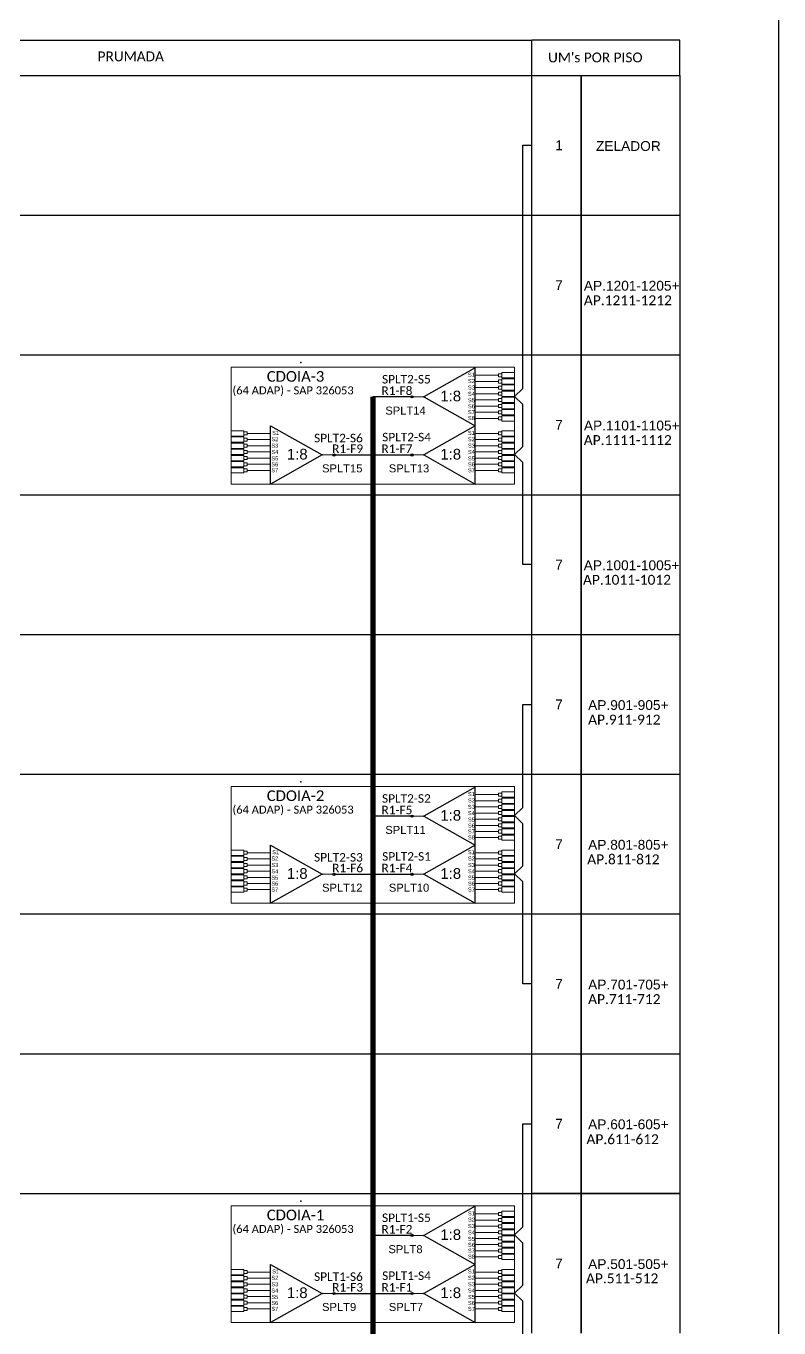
# Model space of a CAD drawing. Header units: millimetres. Extents: x 35553 to 36391, y 58449 to 59043.
# Drawn here: x 36250.1 to 36391.2, y 58652.7 to 58896.7 of the extents above; entities that cross this region are included whole.
import ezdxf
from ezdxf.enums import TextEntityAlignment as Align

# ---------------------------------------------------------------- set-up
doc = ezdxf.new("R2010")
doc.units = ezdxf.units.MM
doc.styles.add('ARIAL', font='arial.ttf')
doc.styles.add('WMF-Calibri0', font='calibri.ttf')

# ---------------------------------------------------------------- blocks, each defined once
blk = doc.blocks.new('LEG_64ADAP_ESQ')
blk.add_point((0, 0))
at = {"color": 1, "style": 'WMF-Calibri0', "flags": 4}
blk.add_attdef('CDO', (-4.08, -3.61), '', height=2, dxfattribs=at)
blk.add_attdef('MODELO', text='', height=1.5, dxfattribs=at).set_placement((-1.47, -5.97), align=Align.CENTER)
blk = doc.blocks.new('SPLITTER_')
blk.add_point((0, 0))
at = {"style": 'ARIAL', "flags": 4}
blk.add_attdef('SPLT', (0, -3.26), '', height=1.5, dxfattribs=at)

msp = doc.modelspace()

# ---------------------------------------------------------------- hatches: boundary and pattern name
h = msp.add_hatch(color=3)
h.dxf.hatch_style = 1
edge = h.paths.add_edge_path()
edge.add_arc((36322.43, 58827.25), 0.205, 0, 360)
h = msp.add_hatch(color=3)
h.dxf.hatch_style = 1
edge = h.paths.add_edge_path()
edge.add_arc((36307.82, 58816.35), 0.205, 0, 360)
h = msp.add_hatch(color=3)
h.dxf.hatch_style = 1
edge = h.paths.add_edge_path()
edge.add_arc((36322.43, 58816.35), 0.205, 0, 360)
h = msp.add_hatch(color=3)
h.dxf.hatch_style = 1
edge = h.paths.add_edge_path()
edge.add_arc((36322.43, 58748.66), 0.205, 0, 360)
h = msp.add_hatch(color=3)
h.dxf.hatch_style = 1
edge = h.paths.add_edge_path()
edge.add_arc((36307.82, 58737.77), 0.205, 0, 360)
h = msp.add_hatch(color=3)
h.dxf.hatch_style = 1
edge = h.paths.add_edge_path()
edge.add_arc((36322.43, 58737.77), 0.205, 0, 360)
h = msp.add_hatch(color=3)
h.dxf.hatch_style = 1
edge = h.paths.add_edge_path()
edge.add_arc((36322.43, 58670.08), 0.205, 0, 360)
h = msp.add_hatch(color=3)
h.dxf.hatch_style = 1
edge = h.paths.add_edge_path()
edge.add_arc((36307.82, 58659.18), 0.205, 0, 360)
h = msp.add_hatch(color=3)
h.dxf.hatch_style = 1
edge = h.paths.add_edge_path()
edge.add_arc((36322.43, 58659.18), 0.205, 0, 360)

# ---------------------------------------------------------------- linework, layer by layer
at = {"color": 0}
for p, q in [((36163.07, 58894.07), (36344.88, 58894.07)), ((36190.85, 58887.49), (36257.18, 58887.49)), ((36257.18, 58887.49), (36281.43, 58887.49)), ((36260.04, 58887.49), (36260.05, 58887.49)), ((36281.42, 58887.49), (36281.43, 58887.49)), ((36281.42, 58887.49), (36281.43, 58887.49)), ((36344.88, 58887.49), (36344.9, 58887.49)), ((36344.88, 58887.49), (36344.9, 58887.49)), ((36344.9, 58887.49), (36354.16, 58887.49)), ((36344.9, 58861.29), (36344.9, 58887.49)), ((36354.16, 58887.49), (36372.67, 58887.49)), ((36354.16, 58861.29), (36354.16, 58887.49)), ((36354.16, 58887.49), (36354.16, 58861.29)), ((36372.67, 58887.49), (36372.67, 58861.29)), ((36344.88, 58861.29), (36344.9, 58861.29)), ((36344.88, 58861.29), (36344.9, 58861.29)), ((36344.9, 58861.29), (36354.16, 58861.29)), ((36344.9, 58835.1), (36344.9, 58861.29)), ((36354.16, 58861.29), (36372.67, 58861.29)), ((36354.16, 58835.1), (36354.16, 58861.29)), ((36354.16, 58861.29), (36354.16, 58835.1)), ((36372.67, 58861.29), (36372.67, 58835.1)), ((36344.88, 58835.1), (36344.9, 58835.1)), ((36344.88, 58835.1), (36344.9, 58835.1)), ((36344.9, 58835.1), (36354.16, 58835.1)), ((36344.9, 58808.9), (36344.9, 58835.1)), ((36354.16, 58835.1), (36372.67, 58835.1)), ((36354.16, 58808.9), (36354.16, 58835.1)), ((36354.16, 58835.1), (36354.16, 58808.9)), ((36372.67, 58835.1), (36372.67, 58808.9)), ((36344.88, 58808.9), (36344.9, 58808.9)), ((36344.88, 58808.9), (36344.9, 58808.9)), ((36344.9, 58808.9), (36354.16, 58808.9)), ((36344.9, 58782.71), (36344.9, 58808.9)), ((36354.16, 58808.9), (36372.67, 58808.9)), ((36354.16, 58782.71), (36354.16, 58808.9)), ((36354.16, 58808.9), (36354.16, 58782.71)), ((36372.67, 58808.9), (36372.67, 58782.71)), ((36344.88, 58782.71), (36344.9, 58782.71)), ((36344.88, 58782.71), (36344.9, 58782.71)), ((36344.9, 58782.71), (36354.16, 58782.71)), ((36344.9, 58756.51), (36344.9, 58782.71)), ((36354.16, 58782.71), (36372.67, 58782.71)), ((36354.16, 58756.51), (36354.16, 58782.71)), ((36354.16, 58782.71), (36354.16, 58756.51)), ((36372.67, 58782.71), (36372.67, 58756.51)), ((36344.88, 58756.51), (36344.9, 58756.51)), ((36344.88, 58756.51), (36344.9, 58756.51)), ((36344.9, 58756.51), (36354.16, 58756.51)), ((36344.9, 58730.32), (36344.9, 58756.51)), ((36354.16, 58756.51), (36372.67, 58756.51)), ((36354.16, 58730.32), (36354.16, 58756.51)), ((36354.16, 58756.51), (36354.16, 58730.32)), ((36372.67, 58756.51), (36372.67, 58730.32)), ((36344.88, 58730.32), (36344.9, 58730.32)), ((36344.88, 58730.32), (36344.9, 58730.32)), ((36344.9, 58730.32), (36354.16, 58730.32)), ((36344.9, 58704.12), (36344.9, 58730.32)), ((36354.16, 58730.32), (36372.67, 58730.32)), ((36354.16, 58704.12), (36354.16, 58730.32)), ((36354.16, 58730.32), (36354.16, 58704.12)), ((36372.67, 58730.32), (36372.67, 58704.12)), ((36344.88, 58704.12), (36344.9, 58704.12)), ((36344.88, 58704.12), (36344.9, 58704.12)), ((36344.9, 58704.12), (36354.16, 58704.12)), ((36344.9, 58677.93), (36344.9, 58704.12)), ((36354.16, 58704.12), (36372.67, 58704.12)), ((36354.16, 58677.93), (36354.16, 58704.12)), ((36354.16, 58704.12), (36354.16, 58677.93)), ((36372.67, 58704.12), (36372.67, 58677.93)), ((36185.12, 58677.93), (36344.9, 58677.93)), ((36344.88, 58677.93), (36344.9, 58677.93)), ((36344.88, 58677.93), (36344.9, 58677.93)), ((36344.9, 58677.93), (36354.16, 58677.93)), ((36344.9, 58651.73), (36344.9, 58677.93)), ((36354.16, 58677.93), (36344.9, 58677.93)), ((36354.16, 58677.93), (36372.67, 58677.93)), ((36354.16, 58651.73), (36354.16, 58677.93)), ((36354.16, 58677.93), (36354.16, 58651.73)), ((36372.67, 58677.93), (36354.16, 58677.93)), ((36372.67, 58677.93), (36372.67, 58651.73))]:
    msp.add_line(p, q, dxfattribs=at)
for p, q in [((36372.67, 58894.07), (36344.88, 58894.07)), ((36344.88, 58887.49), (36344.88, 58894.07)), ((36344.88, 58887.49), (36344.88, 58894.07)), ((36372.67, 58887.49), (36372.67, 58894.07)), ((36281.42, 58887.49), (36309.2, 58887.49)), ((36309.2, 58887.49), (36344.9, 58887.49)), ((36190.85, 58861.29), (36309.2, 58861.29)), ((36309.2, 58861.29), (36344.9, 58861.29)), ((36190.85, 58835.1), (36309.2, 58835.1)), ((36309.2, 58835.1), (36344.9, 58835.1)), ((36190.85, 58808.9), (36309.2, 58808.9)), ((36309.2, 58808.9), (36344.9, 58808.9)), ((36190.85, 58782.71), (36309.2, 58782.71)), ((36309.2, 58782.71), (36344.9, 58782.71)), ((36190.85, 58756.51), (36309.2, 58756.51)), ((36309.2, 58756.51), (36344.9, 58756.51)), ((36190.85, 58730.32), (36309.2, 58730.32)), ((36309.2, 58730.32), (36344.9, 58730.32)), ((36190.85, 58704.12), (36309.2, 58704.12)), ((36309.2, 58704.12), (36344.9, 58704.12)), ((36185.12, 58677.93), (36344.9, 58677.93)), ((36344.88, 58677.93), (36372.67, 58677.93))]:
    msp.add_line(p, q)
msp.add_lwpolyline([(35552.65, 58448.6), (36391.22, 58448.6), (36391.22, 59042.6), (35552.65, 59042.6), (35552.65, 58448.6)])
at = {"color": 3}
for points in [[(36343.25, 58819.1), (36343.25, 58819.1), (36343.25, 58825.82), (36341.68, 58827.33), (36343.25, 58828.84), (36343.25, 58874.39), (36344.9, 58874.39)], [(36344.9, 58795.8), (36343.25, 58795.8), (36343.25, 58814.93), (36341.68, 58816.43), (36343.25, 58817.94), (36343.25, 58819.1)], [(36343.25, 58740.52), (36343.25, 58740.52), (36343.25, 58747.24), (36341.68, 58748.75), (36343.25, 58750.25), (36343.25, 58769.61), (36344.9, 58769.61)], [(36344.9, 58717.22), (36343.25, 58717.22), (36343.25, 58736.34), (36341.68, 58737.85), (36343.25, 58739.36), (36343.25, 58740.52)], [(36343.25, 58661.93), (36343.25, 58661.93), (36343.25, 58668.65), (36341.68, 58670.16), (36343.25, 58671.67), (36343.25, 58691.02), (36344.9, 58691.02)], [(36344.9, 58638.63), (36343.25, 58638.63), (36343.25, 58657.76), (36341.68, 58659.26), (36343.25, 58660.77), (36343.25, 58661.93)]]:
    msp.add_lwpolyline(points, dxfattribs=at)
at = {"color": 1, "lineweight": 0}
for points in [[(36288.55, 58832.78), (36341.68, 58832.78), (36341.68, 58810.9), (36288.55, 58810.9)], [(36288.55, 58754.2), (36341.68, 58754.2), (36341.68, 58732.32), (36288.55, 58732.32)], [(36288.55, 58675.61), (36341.68, 58675.61), (36341.68, 58653.73), (36288.55, 58653.73)]]:
    msp.add_lwpolyline(points, close=True, dxfattribs=at)
at = {"color": 1}
for points in [[(36334.31, 58832.7), (36324.64, 58827.25), (36334.31, 58821.8), (36334.31, 58832.7)], [(36295.92, 58821.8), (36305.59, 58816.35), (36295.92, 58810.9), (36295.92, 58821.8)], [(36334.31, 58821.8), (36324.64, 58816.35), (36334.31, 58810.9), (36334.31, 58821.8)], [(36334.31, 58754.11), (36324.64, 58748.66), (36334.31, 58743.21), (36334.31, 58754.11)], [(36295.92, 58743.21), (36305.59, 58737.77), (36295.92, 58732.32), (36295.92, 58743.21)], [(36334.31, 58743.21), (36324.64, 58737.77), (36334.31, 58732.32), (36334.31, 58743.21)], [(36334.31, 58675.53), (36324.64, 58670.08), (36334.31, 58664.63), (36334.31, 58675.53)], [(36295.92, 58664.63), (36305.59, 58659.18), (36295.92, 58653.73), (36295.92, 58664.63)], [(36334.31, 58664.63), (36324.64, 58659.18), (36334.31, 58653.73), (36334.31, 58664.63)]]:
    msp.add_lwpolyline(points, dxfattribs=at)
at = {"color": 3, "lineweight": 0}
for points in [[(36338.69, 58831.28), (36334.31, 58831.28)], [(36334.31, 58830.13), (36338.69, 58830.13)], [(36339.27, 58831.78), (36339.27, 58830.79)], [(36339.27, 58831.78), (36341.68, 58831.78)], [(36339.27, 58830.79), (36341.68, 58830.79)], [(36339.27, 58830.62), (36339.27, 58829.64)], [(36339.27, 58830.62), (36341.68, 58830.62)], [(36339.27, 58829.64), (36341.68, 58829.64)], [(36339.27, 58829.47), (36339.27, 58828.48)], [(36339.27, 58829.47), (36341.68, 58829.47)], [(36334.31, 58828.98), (36338.69, 58828.98)], [(36334.31, 58827.82), (36338.69, 58827.82)], [(36339.27, 58828.48), (36341.68, 58828.48)], [(36339.27, 58828.32), (36339.27, 58827.33)], [(36339.27, 58828.32), (36341.68, 58828.32)], [(36339.27, 58827.33), (36341.68, 58827.33)], [(36339.27, 58827.16), (36339.27, 58826.18)], [(36339.27, 58827.16), (36341.68, 58827.16)], [(36334.31, 58826.67), (36338.69, 58826.67)], [(36334.31, 58825.52), (36338.69, 58825.52)], [(36339.27, 58826.18), (36341.68, 58826.18)], [(36339.27, 58826.01), (36339.27, 58825.03)], [(36339.27, 58826.01), (36341.68, 58826.01)], [(36339.27, 58825.03), (36341.68, 58825.03)], [(36339.27, 58824.86), (36339.27, 58823.87)], [(36339.27, 58824.86), (36341.68, 58824.86)], [(36334.31, 58824.37), (36338.69, 58824.37)], [(36334.31, 58823.21), (36338.69, 58823.21)], [(36339.27, 58823.87), (36341.68, 58823.87)], [(36339.27, 58823.71), (36339.27, 58822.72)], [(36339.27, 58823.71), (36341.68, 58823.71)], [(36339.27, 58822.72), (36341.68, 58822.72)], [(36290.96, 58820.88), (36288.55, 58820.88)], [(36290.96, 58819.89), (36288.55, 58819.89)], [(36290.96, 58819.73), (36288.55, 58819.73)], [(36290.96, 58820.88), (36290.96, 58819.89)], [(36290.96, 58819.73), (36290.96, 58818.74)], [(36291.54, 58820.39), (36295.92, 58820.39)], [(36338.69, 58820.39), (36334.31, 58820.39)], [(36339.27, 58820.88), (36339.27, 58819.89)], [(36339.27, 58820.88), (36341.68, 58820.88)], [(36339.27, 58819.89), (36341.68, 58819.89)], [(36339.27, 58819.73), (36339.27, 58818.74)], [(36339.27, 58819.73), (36341.68, 58819.73)], [(36290.96, 58818.74), (36288.55, 58818.74)], [(36290.96, 58818.57), (36288.55, 58818.57)], [(36290.96, 58817.59), (36288.55, 58817.59)], [(36290.96, 58817.42), (36288.55, 58817.42)], [(36290.96, 58818.57), (36290.96, 58817.59)], [(36290.96, 58817.42), (36290.96, 58816.43)], [(36295.92, 58819.23), (36291.54, 58819.23)], [(36295.92, 58818.08), (36291.54, 58818.08)], [(36334.31, 58819.23), (36338.69, 58819.23)], [(36334.31, 58818.08), (36338.69, 58818.08)], [(36339.27, 58818.74), (36341.68, 58818.74)], [(36339.27, 58818.57), (36339.27, 58817.59)], [(36339.27, 58818.57), (36341.68, 58818.57)], [(36339.27, 58817.59), (36341.68, 58817.59)], [(36339.27, 58817.42), (36339.27, 58816.43)], [(36339.27, 58817.42), (36341.68, 58817.42)], [(36290.96, 58816.43), (36288.55, 58816.43)], [(36290.96, 58816.27), (36288.55, 58816.27)], [(36290.96, 58815.28), (36288.55, 58815.28)], [(36290.96, 58815.11), (36288.55, 58815.11)], [(36290.96, 58816.27), (36290.96, 58815.28)], [(36290.96, 58815.11), (36290.96, 58814.13)], [(36295.92, 58816.93), (36291.54, 58816.93)], [(36295.92, 58815.77), (36291.54, 58815.77)], [(36334.31, 58816.93), (36338.69, 58816.93)], [(36334.31, 58815.77), (36338.69, 58815.77)], [(36339.27, 58816.43), (36341.68, 58816.43)], [(36339.27, 58816.27), (36339.27, 58815.28)], [(36339.27, 58816.27), (36341.68, 58816.27)], [(36339.27, 58815.28), (36341.68, 58815.28)], [(36339.27, 58815.11), (36339.27, 58814.13)], [(36339.27, 58815.11), (36341.68, 58815.11)], [(36290.96, 58814.13), (36288.55, 58814.13)], [(36290.96, 58813.96), (36288.55, 58813.96)], [(36290.96, 58812.98), (36288.55, 58812.98)], [(36290.96, 58813.96), (36290.96, 58812.98)], [(36295.92, 58814.62), (36291.54, 58814.62)], [(36295.92, 58813.47), (36291.54, 58813.47)], [(36334.31, 58814.62), (36338.69, 58814.62)], [(36334.31, 58813.47), (36338.69, 58813.47)], [(36339.27, 58814.13), (36341.68, 58814.13)], [(36339.27, 58813.96), (36339.27, 58812.98)], [(36339.27, 58813.96), (36341.68, 58813.96)], [(36339.27, 58812.98), (36341.68, 58812.98)], [(36338.69, 58752.7), (36334.31, 58752.7)], [(36334.31, 58751.55), (36338.69, 58751.55)], [(36339.27, 58753.19), (36339.27, 58752.21)], [(36339.27, 58753.19), (36341.68, 58753.19)], [(36339.27, 58752.21), (36341.68, 58752.21)], [(36339.27, 58752.04), (36339.27, 58751.05)], [(36339.27, 58752.04), (36341.68, 58752.04)], [(36334.31, 58750.39), (36338.69, 58750.39)], [(36334.31, 58749.24), (36338.69, 58749.24)], [(36339.27, 58751.05), (36341.68, 58751.05)], [(36339.27, 58750.89), (36339.27, 58749.9)], [(36339.27, 58750.89), (36341.68, 58750.89)], [(36339.27, 58749.9), (36341.68, 58749.9)], [(36339.27, 58749.73), (36339.27, 58748.75)], [(36339.27, 58749.73), (36341.68, 58749.73)], [(36334.31, 58748.09), (36338.69, 58748.09)], [(36334.31, 58746.93), (36338.69, 58746.93)], [(36339.27, 58748.75), (36341.68, 58748.75)], [(36339.27, 58748.58), (36339.27, 58747.59)], [(36339.27, 58748.58), (36341.68, 58748.58)], [(36339.27, 58747.59), (36341.68, 58747.59)], [(36339.27, 58747.43), (36339.27, 58746.44)], [(36339.27, 58747.43), (36341.68, 58747.43)], [(36334.31, 58745.78), (36338.69, 58745.78)], [(36334.31, 58744.63), (36338.69, 58744.63)], [(36339.27, 58746.44), (36341.68, 58746.44)], [(36339.27, 58746.27), (36339.27, 58745.29)], [(36339.27, 58746.27), (36341.68, 58746.27)], [(36339.27, 58745.29), (36341.68, 58745.29)], [(36339.27, 58745.12), (36339.27, 58744.13)], [(36339.27, 58745.12), (36341.68, 58745.12)], [(36339.27, 58744.13), (36341.68, 58744.13)], [(36290.96, 58742.29), (36288.55, 58742.29)], [(36290.96, 58742.29), (36290.96, 58741.31)], [(36291.54, 58741.8), (36295.92, 58741.8)], [(36338.69, 58741.8), (36334.31, 58741.8)], [(36339.27, 58742.29), (36339.27, 58741.31)], [(36339.27, 58742.29), (36341.68, 58742.29)], [(36290.96, 58741.31), (36288.55, 58741.31)], [(36290.96, 58741.14), (36288.55, 58741.14)], [(36290.96, 58740.16), (36288.55, 58740.16)], [(36290.96, 58739.99), (36288.55, 58739.99)], [(36290.96, 58741.14), (36290.96, 58740.16)], [(36290.96, 58739.99), (36290.96, 58739)], [(36295.92, 58740.65), (36291.54, 58740.65)], [(36295.92, 58739.5), (36291.54, 58739.5)], [(36334.31, 58740.65), (36338.69, 58740.65)], [(36334.31, 58739.5), (36338.69, 58739.5)], [(36339.27, 58741.31), (36341.68, 58741.31)], [(36339.27, 58741.14), (36339.27, 58740.16)], [(36339.27, 58741.14), (36341.68, 58741.14)], [(36339.27, 58740.16), (36341.68, 58740.16)], [(36339.27, 58739.99), (36339.27, 58739)], [(36339.27, 58739.99), (36341.68, 58739.99)], [(36290.96, 58739), (36288.55, 58739)], [(36290.96, 58738.84), (36288.55, 58738.84)], [(36290.96, 58737.85), (36288.55, 58737.85)], [(36290.96, 58737.68), (36288.55, 58737.68)], [(36290.96, 58736.7), (36288.55, 58736.7)], [(36290.96, 58738.84), (36290.96, 58737.85)], [(36290.96, 58737.68), (36290.96, 58736.7)], [(36295.92, 58738.34), (36291.54, 58738.34)], [(36295.92, 58737.19), (36291.54, 58737.19)], [(36334.31, 58738.34), (36338.69, 58738.34)], [(36334.31, 58737.19), (36338.69, 58737.19)], [(36339.27, 58739), (36341.68, 58739)], [(36339.27, 58738.84), (36339.27, 58737.85)], [(36339.27, 58738.84), (36341.68, 58738.84)], [(36339.27, 58737.85), (36341.68, 58737.85)], [(36339.27, 58737.68), (36339.27, 58736.7)], [(36339.27, 58737.68), (36341.68, 58737.68)], [(36339.27, 58736.7), (36341.68, 58736.7)], [(36290.96, 58736.53), (36288.55, 58736.53)], [(36290.96, 58735.54), (36288.55, 58735.54)], [(36290.96, 58735.38), (36288.55, 58735.38)], [(36290.96, 58734.39), (36288.55, 58734.39)], [(36290.96, 58736.53), (36290.96, 58735.54)], [(36290.96, 58735.38), (36290.96, 58734.39)], [(36295.92, 58736.04), (36291.54, 58736.04)], [(36295.92, 58734.88), (36291.54, 58734.88)], [(36334.31, 58736.04), (36338.69, 58736.04)], [(36334.31, 58734.88), (36338.69, 58734.88)], [(36339.27, 58736.53), (36339.27, 58735.54)], [(36339.27, 58736.53), (36341.68, 58736.53)], [(36339.27, 58735.54), (36341.68, 58735.54)], [(36339.27, 58735.38), (36339.27, 58734.39)], [(36339.27, 58735.38), (36341.68, 58735.38)], [(36339.27, 58734.39), (36341.68, 58734.39)], [(36338.69, 58674.11), (36334.31, 58674.11)], [(36339.27, 58674.61), (36339.27, 58673.62)], [(36339.27, 58674.61), (36341.68, 58674.61)], [(36339.27, 58673.62), (36341.68, 58673.62)], [(36339.27, 58673.45), (36339.27, 58672.47)], [(36339.27, 58673.45), (36341.68, 58673.45)], [(36334.31, 58672.96), (36338.69, 58672.96)], [(36334.31, 58671.81), (36338.69, 58671.81)], [(36339.27, 58672.47), (36341.68, 58672.47)], [(36339.27, 58672.3), (36339.27, 58671.31)], [(36339.27, 58672.3), (36341.68, 58672.3)], [(36339.27, 58671.31), (36341.68, 58671.31)], [(36339.27, 58671.15), (36339.27, 58670.16)], [(36339.27, 58671.15), (36341.68, 58671.15)], [(36334.31, 58670.65), (36338.69, 58670.65)], [(36334.31, 58669.5), (36338.69, 58669.5)], [(36339.27, 58670.16), (36341.68, 58670.16)], [(36339.27, 58669.99), (36339.27, 58669.01)], [(36339.27, 58669.99), (36341.68, 58669.99)], [(36339.27, 58669.01), (36341.68, 58669.01)], [(36339.27, 58668.84), (36339.27, 58667.86)], [(36339.27, 58668.84), (36341.68, 58668.84)], [(36334.31, 58668.35), (36338.69, 58668.35)], [(36334.31, 58667.2), (36338.69, 58667.2)], [(36334.31, 58666.04), (36338.69, 58666.04)], [(36339.27, 58667.86), (36341.68, 58667.86)], [(36339.27, 58667.69), (36339.27, 58666.7)], [(36339.27, 58667.69), (36341.68, 58667.69)], [(36339.27, 58666.7), (36341.68, 58666.7)], [(36339.27, 58666.54), (36339.27, 58665.55)], [(36339.27, 58666.54), (36341.68, 58666.54)], [(36290.96, 58663.71), (36288.55, 58663.71)], [(36290.96, 58663.71), (36290.96, 58662.72)], [(36339.27, 58665.55), (36341.68, 58665.55)], [(36339.27, 58663.71), (36339.27, 58662.72)], [(36339.27, 58663.71), (36341.68, 58663.71)], [(36290.96, 58662.72), (36288.55, 58662.72)], [(36290.96, 58662.56), (36288.55, 58662.56)], [(36290.96, 58661.57), (36288.55, 58661.57)], [(36290.96, 58661.4), (36288.55, 58661.4)], [(36290.96, 58662.56), (36290.96, 58661.57)], [(36290.96, 58661.4), (36290.96, 58660.42)], [(36291.54, 58663.22), (36295.92, 58663.22)], [(36295.92, 58662.06), (36291.54, 58662.06)], [(36338.69, 58663.22), (36334.31, 58663.22)], [(36334.31, 58662.06), (36338.69, 58662.06)], [(36339.27, 58662.72), (36341.68, 58662.72)], [(36339.27, 58662.56), (36339.27, 58661.57)], [(36339.27, 58662.56), (36341.68, 58662.56)], [(36339.27, 58661.57), (36341.68, 58661.57)], [(36339.27, 58661.4), (36339.27, 58660.42)], [(36339.27, 58661.4), (36341.68, 58661.4)], [(36290.96, 58660.42), (36288.55, 58660.42)], [(36290.96, 58660.25), (36288.55, 58660.25)], [(36290.96, 58659.26), (36288.55, 58659.26)], [(36290.96, 58659.1), (36288.55, 58659.1)], [(36290.96, 58660.25), (36290.96, 58659.26)], [(36290.96, 58659.1), (36290.96, 58658.11)], [(36295.92, 58660.91), (36291.54, 58660.91)], [(36295.92, 58659.76), (36291.54, 58659.76)], [(36334.31, 58660.91), (36338.69, 58660.91)], [(36334.31, 58659.76), (36338.69, 58659.76)], [(36339.27, 58660.42), (36341.68, 58660.42)], [(36339.27, 58660.25), (36339.27, 58659.26)], [(36339.27, 58660.25), (36341.68, 58660.25)], [(36339.27, 58659.26), (36341.68, 58659.26)], [(36339.27, 58659.1), (36339.27, 58658.11)], [(36339.27, 58659.1), (36341.68, 58659.1)], [(36290.96, 58658.11), (36288.55, 58658.11)], [(36290.96, 58657.94), (36288.55, 58657.94)], [(36290.96, 58656.96), (36288.55, 58656.96)], [(36290.96, 58656.79), (36288.55, 58656.79)], [(36290.96, 58657.94), (36290.96, 58656.96)], [(36290.96, 58656.79), (36290.96, 58655.81)], [(36295.92, 58658.6), (36291.54, 58658.6)], [(36295.92, 58657.45), (36291.54, 58657.45)], [(36295.92, 58656.3), (36291.54, 58656.3)], [(36334.31, 58658.6), (36338.69, 58658.6)], [(36334.31, 58657.45), (36338.69, 58657.45)], [(36334.31, 58656.3), (36338.69, 58656.3)], [(36339.27, 58658.11), (36341.68, 58658.11)], [(36339.27, 58657.94), (36339.27, 58656.96)], [(36339.27, 58657.94), (36341.68, 58657.94)], [(36339.27, 58656.96), (36341.68, 58656.96)], [(36339.27, 58656.79), (36339.27, 58655.81)], [(36339.27, 58656.79), (36341.68, 58656.79)], [(36290.96, 58655.81), (36288.55, 58655.81)], [(36339.27, 58655.81), (36341.68, 58655.81)]]:
    msp.add_lwpolyline(points, dxfattribs=at)
for points in [[(36338.69, 58831.57), (36339.27, 58831.57), (36339.27, 58831), (36338.69, 58831)], [(36338.69, 58830.42), (36339.27, 58830.42), (36339.27, 58829.84), (36338.69, 58829.84)], [(36338.69, 58829.26), (36339.27, 58829.26), (36339.27, 58828.69), (36338.69, 58828.69)], [(36338.69, 58828.11), (36339.27, 58828.11), (36339.27, 58827.54), (36338.69, 58827.54)], [(36338.69, 58826.96), (36339.27, 58826.96), (36339.27, 58826.39), (36338.69, 58826.39)], [(36338.69, 58825.8), (36339.27, 58825.8), (36339.27, 58825.23), (36338.69, 58825.23)], [(36338.69, 58824.65), (36339.27, 58824.65), (36339.27, 58824.08), (36338.69, 58824.08)], [(36338.69, 58823.5), (36339.27, 58823.5), (36339.27, 58822.93), (36338.69, 58822.93)], [(36291.54, 58820.67), (36290.96, 58820.67), (36290.96, 58820.1), (36291.54, 58820.1)], [(36338.69, 58820.67), (36339.27, 58820.67), (36339.27, 58820.1), (36338.69, 58820.1)], [(36291.54, 58819.52), (36290.96, 58819.52), (36290.96, 58818.95), (36291.54, 58818.95)], [(36291.54, 58818.37), (36290.96, 58818.37), (36290.96, 58817.79), (36291.54, 58817.79)], [(36338.69, 58819.52), (36339.27, 58819.52), (36339.27, 58818.95), (36338.69, 58818.95)], [(36338.69, 58818.37), (36339.27, 58818.37), (36339.27, 58817.79), (36338.69, 58817.79)], [(36291.54, 58817.21), (36290.96, 58817.21), (36290.96, 58816.64), (36291.54, 58816.64)], [(36291.54, 58816.06), (36290.96, 58816.06), (36290.96, 58815.49), (36291.54, 58815.49)], [(36291.54, 58814.91), (36290.96, 58814.91), (36290.96, 58814.34), (36291.54, 58814.34)], [(36338.69, 58817.21), (36339.27, 58817.21), (36339.27, 58816.64), (36338.69, 58816.64)], [(36338.69, 58816.06), (36339.27, 58816.06), (36339.27, 58815.49), (36338.69, 58815.49)], [(36338.69, 58814.91), (36339.27, 58814.91), (36339.27, 58814.34), (36338.69, 58814.34)], [(36291.54, 58813.75), (36290.96, 58813.75), (36290.96, 58813.18), (36291.54, 58813.18)], [(36338.69, 58813.75), (36339.27, 58813.75), (36339.27, 58813.18), (36338.69, 58813.18)], [(36338.69, 58752.98), (36339.27, 58752.98), (36339.27, 58752.41), (36338.69, 58752.41)], [(36338.69, 58751.83), (36339.27, 58751.83), (36339.27, 58751.26), (36338.69, 58751.26)], [(36338.69, 58750.68), (36339.27, 58750.68), (36339.27, 58750.11), (36338.69, 58750.11)], [(36338.69, 58749.53), (36339.27, 58749.53), (36339.27, 58748.95), (36338.69, 58748.95)], [(36338.69, 58748.37), (36339.27, 58748.37), (36339.27, 58747.8), (36338.69, 58747.8)], [(36338.69, 58747.22), (36339.27, 58747.22), (36339.27, 58746.65), (36338.69, 58746.65)], [(36338.69, 58746.07), (36339.27, 58746.07), (36339.27, 58745.49), (36338.69, 58745.49)], [(36338.69, 58744.91), (36339.27, 58744.91), (36339.27, 58744.34), (36338.69, 58744.34)], [(36291.54, 58742.09), (36290.96, 58742.09), (36290.96, 58741.52), (36291.54, 58741.52)], [(36338.69, 58742.09), (36339.27, 58742.09), (36339.27, 58741.52), (36338.69, 58741.52)], [(36291.54, 58740.93), (36290.96, 58740.93), (36290.96, 58740.36), (36291.54, 58740.36)], [(36291.54, 58739.78), (36290.96, 58739.78), (36290.96, 58739.21), (36291.54, 58739.21)], [(36338.69, 58740.93), (36339.27, 58740.93), (36339.27, 58740.36), (36338.69, 58740.36)], [(36338.69, 58739.78), (36339.27, 58739.78), (36339.27, 58739.21), (36338.69, 58739.21)], [(36291.54, 58738.63), (36290.96, 58738.63), (36290.96, 58738.06), (36291.54, 58738.06)], [(36291.54, 58737.48), (36290.96, 58737.48), (36290.96, 58736.9), (36291.54, 58736.9)], [(36338.69, 58738.63), (36339.27, 58738.63), (36339.27, 58738.06), (36338.69, 58738.06)], [(36338.69, 58737.48), (36339.27, 58737.48), (36339.27, 58736.9), (36338.69, 58736.9)], [(36291.54, 58736.32), (36290.96, 58736.32), (36290.96, 58735.75), (36291.54, 58735.75)], [(36291.54, 58735.17), (36290.96, 58735.17), (36290.96, 58734.6), (36291.54, 58734.6)], [(36338.69, 58736.32), (36339.27, 58736.32), (36339.27, 58735.75), (36338.69, 58735.75)], [(36338.69, 58735.17), (36339.27, 58735.17), (36339.27, 58734.6), (36338.69, 58734.6)], [(36338.69, 58674.4), (36339.27, 58674.4), (36339.27, 58673.83), (36338.69, 58673.83)], [(36338.69, 58673.25), (36339.27, 58673.25), (36339.27, 58672.67), (36338.69, 58672.67)], [(36338.69, 58672.09), (36339.27, 58672.09), (36339.27, 58671.52), (36338.69, 58671.52)], [(36338.69, 58670.94), (36339.27, 58670.94), (36339.27, 58670.37), (36338.69, 58670.37)], [(36338.69, 58669.79), (36339.27, 58669.79), (36339.27, 58669.22), (36338.69, 58669.22)], [(36338.69, 58668.63), (36339.27, 58668.63), (36339.27, 58668.06), (36338.69, 58668.06)], [(36338.69, 58667.48), (36339.27, 58667.48), (36339.27, 58666.91), (36338.69, 58666.91)], [(36338.69, 58666.33), (36339.27, 58666.33), (36339.27, 58665.76), (36338.69, 58665.76)], [(36291.54, 58663.5), (36290.96, 58663.5), (36290.96, 58662.93), (36291.54, 58662.93)], [(36338.69, 58663.5), (36339.27, 58663.5), (36339.27, 58662.93), (36338.69, 58662.93)], [(36291.54, 58662.35), (36290.96, 58662.35), (36290.96, 58661.78), (36291.54, 58661.78)], [(36291.54, 58661.2), (36290.96, 58661.2), (36290.96, 58660.62), (36291.54, 58660.62)], [(36338.69, 58662.35), (36339.27, 58662.35), (36339.27, 58661.78), (36338.69, 58661.78)], [(36338.69, 58661.2), (36339.27, 58661.2), (36339.27, 58660.62), (36338.69, 58660.62)], [(36291.54, 58660.04), (36290.96, 58660.04), (36290.96, 58659.47), (36291.54, 58659.47)], [(36291.54, 58658.89), (36290.96, 58658.89), (36290.96, 58658.32), (36291.54, 58658.32)], [(36338.69, 58660.04), (36339.27, 58660.04), (36339.27, 58659.47), (36338.69, 58659.47)], [(36338.69, 58658.89), (36339.27, 58658.89), (36339.27, 58658.32), (36338.69, 58658.32)], [(36291.54, 58657.74), (36290.96, 58657.74), (36290.96, 58657.17), (36291.54, 58657.17)], [(36291.54, 58656.58), (36290.96, 58656.58), (36290.96, 58656.01), (36291.54, 58656.01)], [(36338.69, 58657.74), (36339.27, 58657.74), (36339.27, 58657.17), (36338.69, 58657.17)], [(36338.69, 58656.58), (36339.27, 58656.58), (36339.27, 58656.01), (36338.69, 58656.01)]]:
    msp.add_lwpolyline(points, close=True, dxfattribs=at)
at = {"color": 5, "const_width": 1}
msp.add_lwpolyline([(36315.11, 58827.25), (36315.11, 58571.01)], dxfattribs=at)
at = {"color": 5}
for points in [[(36322.42, 58827.25), (36315.11, 58827.25)], [(36307.81, 58816.35), (36322.42, 58816.35)], [(36322.42, 58748.66), (36315.11, 58748.66)], [(36307.81, 58737.77), (36322.42, 58737.77)], [(36322.42, 58670.08), (36315.11, 58670.08)], [(36307.81, 58659.18), (36322.42, 58659.18)]]:
    msp.add_lwpolyline(points, dxfattribs=at)
at = {"color": 1, "lineweight": 0}
for points in [[(36324.64, 58827.25), (36322.42, 58827.25)], [(36305.59, 58816.35), (36307.81, 58816.35)], [(36324.64, 58816.35), (36322.42, 58816.35)], [(36324.64, 58748.66), (36322.42, 58748.66)], [(36305.59, 58737.77), (36307.81, 58737.77)], [(36324.64, 58737.77), (36322.42, 58737.77)], [(36324.64, 58670.08), (36322.42, 58670.08)], [(36305.59, 58659.18), (36307.81, 58659.18)], [(36324.64, 58659.18), (36322.42, 58659.18)]]:
    msp.add_lwpolyline(points, dxfattribs=at)
at = {"color": 3}
for centre in [(36322.43, 58827.25), (36307.82, 58816.35), (36322.43, 58816.35), (36322.43, 58748.66), (36307.82, 58737.77), (36322.43, 58737.77), (36322.43, 58670.08), (36307.82, 58659.18), (36322.43, 58659.18)]:
    msp.add_circle(centre, 0.205, dxfattribs=at)
for p in [(36324.64, 58827.25), (36305.59, 58816.35), (36324.64, 58748.66), (36305.59, 58737.77), (36324.64, 58670.08), (36305.59, 58659.18)]:
    msp.add_point(p)

# ---------------------------------------------------------------- block references
ref = msp.add_blockref('LEG_64ADAP_ESQ', (36301.63, 58833.68))
ref.add_attrib('CDO', 'CDOIA-3', (36295.24, 58830.08), dxfattribs={"color": 1, "height": 2, "style": 'WMF-Calibri0'})
ref.add_attrib('MODELO', '(64 ADAP) - SAP 326053', dxfattribs={"color": 1, "height": 1.5, "style": 'WMF-Calibri0'}).set_placement((36300.16, 58827.71), align=Align.CENTER)
ref = msp.add_blockref('SPLITTER_', (36324.64, 58816.35), dxfattribs=dict(xscale=-1))
ref.add_attrib('SPLT', 'SPLT13', (36318.11, 58813.09), dxfattribs={"height": 1.5, "style": 'ARIAL'})
ref = msp.add_blockref('LEG_64ADAP_ESQ', (36301.63, 58755.1))
ref.add_attrib('CDO', 'CDOIA-2', (36295.24, 58751.49), dxfattribs={"color": 1, "height": 2, "style": 'WMF-Calibri0'})
ref.add_attrib('MODELO', '(64 ADAP) - SAP 326053', dxfattribs={"color": 1, "height": 1.5, "style": 'WMF-Calibri0'}).set_placement((36300.16, 58749.13), align=Align.CENTER)
ref = msp.add_blockref('SPLITTER_', (36324.64, 58737.77), dxfattribs=dict(xscale=-1))
ref.add_attrib('SPLT', 'SPLT10', (36318.11, 58734.5), dxfattribs={"height": 1.5, "style": 'ARIAL'})
ref = msp.add_blockref('LEG_64ADAP_ESQ', (36301.63, 58676.51))
ref.add_attrib('CDO', 'CDOIA-1', (36295.24, 58672.91), dxfattribs={"color": 1, "height": 2, "style": 'WMF-Calibri0'})
ref.add_attrib('MODELO', '(64 ADAP) - SAP 326053', dxfattribs={"color": 1, "height": 1.5, "style": 'WMF-Calibri0'}).set_placement((36300.16, 58670.54), align=Align.CENTER)
ref = msp.add_blockref('SPLITTER_', (36324.64, 58659.18), dxfattribs=dict(xscale=-1))
ref.add_attrib('SPLT', 'SPLT7', (36318.11, 58655.92), dxfattribs={"height": 1.5, "style": 'ARIAL'})

# ---------------------------------------------------------------- texts
for s, height, style, p in [('PRUMADA', 1.84, 'WMF-Calibri0', (36263.54, 58890.14)), ("UM's POR PISO", 1.84, 'WMF-Calibri0', (36347.95, 58889.94)), ('SPLT15', 1.5, 'ARIAL', (36305.59, 58813.09)), ('SPLT12', 1.5, 'ARIAL', (36305.59, 58734.5)), ('SPLT9', 1.5, 'ARIAL', (36305.59, 58655.92))]:
    msp.add_text(s, height=height, dxfattribs=dict(style=style)).set_placement(p)
at = {"color": 0, "style": 'ARIAL'}
for s, p in [('1', (36350, 58874.39)), ('ZELADOR', (36362.99, 58874.26)), ('7', (36350, 58848.19)), ('AP.1201-1205+', (36363.62, 58848.07)), ('7', (36350, 58822)), ('AP.1101-1105+', (36363.63, 58821.87)), ('7', (36350, 58795.8)), ('AP.1001-1005+', (36363.59, 58795.68)), ('7', (36350, 58769.61)), ('AP.901-905+', (36362.99, 58769.48)), ('7', (36350, 58743.41)), ('AP.801-805+', (36362.99, 58743.29)), ('7', (36350, 58717.22)), ('AP.701-705+', (36362.99, 58717.09)), ('7', (36350, 58691.02)), ('AP.601-605+', (36362.99, 58690.9)), ('7', (36350, 58664.83)), ('AP.501-505+', (36362.99, 58664.7))]:
    msp.add_text(s, height=1.84, dxfattribs=at).set_placement(p, align=Align.MIDDLE_CENTER)
at = {"color": 0, "style": 'WMF-Calibri0'}
for s, height, p in [('AP.1211-1212', 1.8536, (36354.66, 58844.42)), ('AP.1111-1112', 1.8536, (36354.64, 58818.22)), ('AP.1011-1012', 1.8536, (36354.49, 58792.03)), ('AP.911-912', 1.854, (36355.45, 58765.83)), ('AP.811-812', 1.854, (36355.28, 58739.64)), ('AP.711-712', 1.854, (36355.45, 58713.44)), ('AP.611-612', 1.854, (36355.14, 58687.18)), ('AP.511-512', 1.854, (36355.05, 58661.11))]:
    msp.add_text(s, height=height, dxfattribs=at).set_placement(p)
at = {"color": 2, "style": 'WMF-Calibri0'}
for s, p in [('SPLT2-S5', (36316.83, 58829.75)), ('SPLT2-S6', (36304.1, 58818.72)), ('SPLT2-S4', (36316.86, 58818.9)), ('SPLT2-S2', (36316.83, 58751.17)), ('SPLT2-S3', (36304.1, 58740.14)), ('SPLT2-S1', (36316.86, 58740.31))]:
    msp.add_text(s, height=1.6, dxfattribs=at).set_placement(p)
at = {"color": 1, "style": 'ARIAL'}
for s, height, p in [('S1', 0.75, (36332.94, 58831.01)), ('S2', 0.75, (36332.94, 58829.83)), ('1:8', 2, (36327.77, 58826.4)), ('S3', 0.75, (36332.94, 58828.62)), ('S4', 0.75, (36332.94, 58827.44)), ('S5', 0.75, (36332.94, 58826.23)), ('S6', 0.75, (36332.94, 58825.11)), ('S7', 0.75, (36332.94, 58824.01)), ('S8', 0.75, (36332.94, 58822.89)), ('S2', 0.75, (36296.11, 58818.93)), ('S1', 0.75, (36296.25, 58820.12)), ('S1', 0.75, (36332.94, 58820.12)), ('S2', 0.75, (36332.94, 58818.93)), ('S3', 0.75, (36296.1, 58817.72)), ('S4', 0.75, (36296.1, 58816.54)), ('1:8', 2, (36299, 58815.5)), ('1:8', 2, (36327.77, 58815.5)), ('S3', 0.75, (36332.94, 58817.72)), ('S4', 0.75, (36332.94, 58816.54)), ('S5', 0.75, (36296.1, 58815.33)), ('S6', 0.75, (36296.1, 58814.21)), ('S5', 0.75, (36332.94, 58815.33)), ('S6', 0.75, (36332.94, 58814.21)), ('S7', 0.75, (36296.1, 58813.11)), ('S7', 0.75, (36332.94, 58813.11)), ('S1', 0.75, (36332.94, 58752.43)), ('S2', 0.75, (36332.94, 58751.24)), ('1:8', 2, (36327.77, 58747.81)), ('S3', 0.75, (36332.94, 58750.03)), ('S4', 0.75, (36332.94, 58748.85)), ('S5', 0.75, (36332.94, 58747.64)), ('S6', 0.75, (36332.94, 58746.52)), ('S7', 0.75, (36332.94, 58745.42)), ('S8', 0.75, (36332.94, 58744.31)), ('S1', 0.75, (36296.25, 58741.53)), ('S1', 0.75, (36332.94, 58741.53)), ('S3', 0.75, (36296.1, 58739.13)), ('S2', 0.75, (36296.11, 58740.35)), ('S2', 0.75, (36332.94, 58740.35)), ('S3', 0.75, (36332.94, 58739.13)), ('S5', 0.75, (36296.1, 58736.75)), ('S4', 0.75, (36296.1, 58737.96)), ('1:8', 2, (36299, 58736.91)), ('1:8', 2, (36327.77, 58736.91)), ('S4', 0.75, (36332.94, 58737.96)), ('S5', 0.75, (36332.94, 58736.75)), ('S6', 0.75, (36296.1, 58735.63)), ('S7', 0.75, (36296.1, 58734.53)), ('S6', 0.75, (36332.94, 58735.63)), ('S7', 0.75, (36332.94, 58734.53)), ('S1', 0.75, (36332.94, 58673.84)), ('S2', 0.75, (36332.94, 58672.66)), ('1:8', 2, (36327.77, 58669.23)), ('S3', 0.75, (36332.94, 58671.45)), ('S4', 0.75, (36332.94, 58670.27)), ('S5', 0.75, (36332.94, 58669.06)), ('S6', 0.75, (36332.94, 58667.94)), ('S7', 0.75, (36332.94, 58666.84)), ('S8', 0.75, (36332.94, 58665.72)), ('S1', 0.75, (36296.25, 58662.95)), ('S1', 0.75, (36332.94, 58662.95)), ('S3', 0.75, (36296.1, 58660.55)), ('S2', 0.75, (36296.11, 58661.76)), ('S2', 0.75, (36332.94, 58661.76)), ('S3', 0.75, (36332.94, 58660.55)), ('S5', 0.75, (36296.1, 58658.16)), ('S4', 0.75, (36296.1, 58659.37)), ('1:8', 2, (36299, 58658.33)), ('1:8', 2, (36327.77, 58658.33)), ('S4', 0.75, (36332.94, 58659.37)), ('S5', 0.75, (36332.94, 58658.16)), ('S6', 0.75, (36296.1, 58657.04)), ('S7', 0.75, (36296.1, 58655.94)), ('S6', 0.75, (36332.94, 58657.04)), ('S7', 0.75, (36332.94, 58655.94))]:
    msp.add_text(s, height=height, dxfattribs=at).set_placement(p)
at = {"color": 5, "style": 'WMF-Calibri0'}
for s, p in [('R1-F8', (36316.73, 58827.6)), ('R1-F9', (36307.49, 58816.72)), ('R1-F7', (36316.73, 58816.72)), ('R1-F5', (36316.73, 58749.02)), ('R1-F6', (36307.49, 58738.14)), ('R1-F4', (36316.73, 58738.14)), ('R1-F2', (36316.73, 58670.43)), ('R1-F3', (36307.49, 58659.55)), ('R1-F1', (36316.73, 58659.55))]:
    msp.add_text(s, height=1.6, dxfattribs=at).set_placement(p)
at = {"style": 'ARIAL'}
for s, p in [('SPLT14', (36321.23, 58823.92)), ('SPLT11', (36321.23, 58745.33)), ('SPLT8', (36321.23, 58666.75))]:
    msp.add_text(s, height=1.5, dxfattribs=at).set_placement(p, align=Align.CENTER)
at = {"color": 3, "style": 'WMF-Calibri0'}
for s, p in [('SPLT1-S5', (36316.83, 58672.58)), ('SPLT1-S6', (36304.1, 58661.55)), ('SPLT1-S4', (36316.86, 58661.73))]:
    msp.add_text(s, height=1.6, dxfattribs=at).set_placement(p)

doc.saveas('drawing.dxf')
